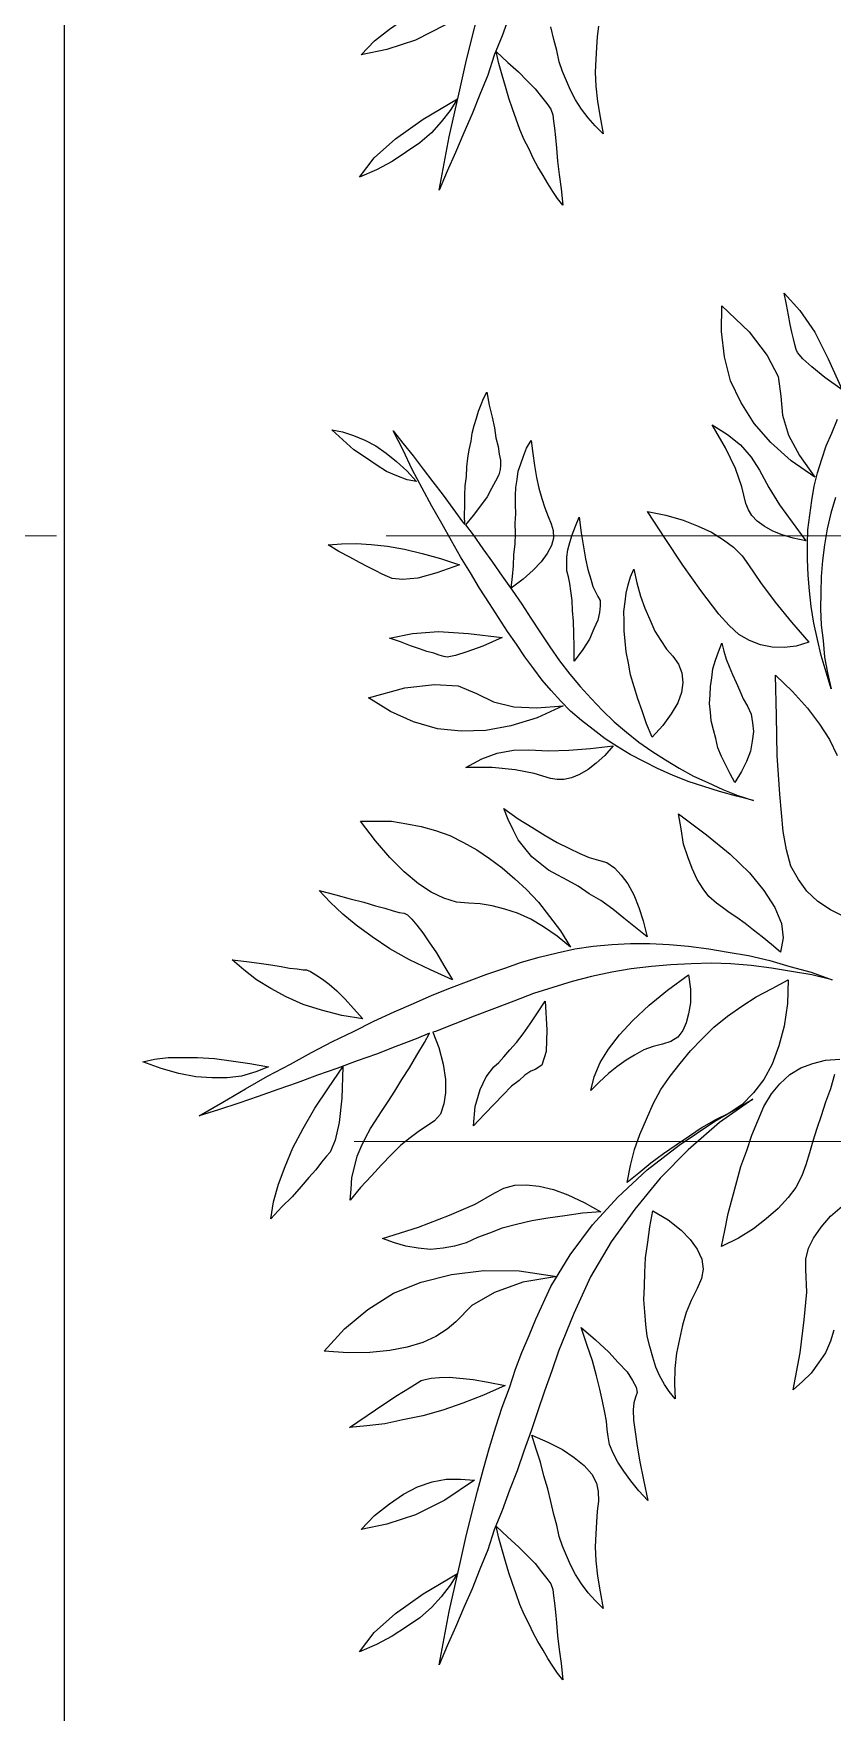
# Model space of a CAD drawing. Header units: millimetres. Extents: x 17 to 218440, y 21 to 53693.
# Drawn here: x 40701.9 to 40853.3, y 16034.9 to 16353.2 of the extents above; entities that cross this region are included whole.
import ezdxf

# ---------------------------------------------------------------- set-up
doc = ezdxf.new("R2010")
doc.units = ezdxf.units.MM
doc.header["$MEASUREMENT"] = 0
doc.linetypes.add('HIDDEN2', pattern=[0.1875, 0.125, -0.0625])
doc.layers.add('AS', color=8, linetype='HIDDEN2', lineweight=5)
doc.layers.add('Plants', color=92, linetype='Continuous')

# ---------------------------------------------------------------- blocks, each defined once
blk = doc.blocks.new('1')
at = {"layer": 'Plants', "linetype": 'Continuous'}
for points in [[(3384.92, 15139.72), (3387.88, 15138.86), (3390.88, 15138.17), (3393.92, 15137.65), (3396.89, 15137.24), (3399.9, 15137.01), (3402.96, 15136.96), (3406.01, 15136.91), (3409.1, 15137.03), (3412.06, 15137.37), (3415.19, 15137.67), (3418.19, 15138.19), (3421.23, 15138.88), (3418.04, 15137.94), (3414.86, 15137.01), (3411.82, 15136.31), (3408.78, 15135.62), (3405.6, 15135.14), (3402.64, 15134.8), (3399.62, 15134.57), (3396.7, 15134.41), (3393.83, 15134.42), (3391.06, 15134.5), (3388.26, 15134.87), (3385.47, 15135.23), (3382.78, 15135.67), (3380.24, 15136.34), (3377.64, 15137.13), (3375.14, 15137.98), (3372.69, 15139.01), (3370.05, 15140.09)], [(3464.4, 15141.33), (3463.12, 15138.77), (3461.52, 15136.37), (3459.6, 15134.29), (3457.36, 15132.69), (3454.8, 15131.25), (3451.76, 15130.45), (3448.24, 15129.81), (3441.2, 15129.17), (3433.84, 15128.69), (3426.32, 15128.53), (3418.64, 15128.37), (3421.68, 15131.57), (3424.88, 15134.45), (3427.92, 15136.69), (3430.8, 15138.61), (3433.84, 15140.05)], [(3542.8, 15139.41), (3544.88, 15138.77), (3547.12, 15137.81), (3549.04, 15136.53), (3550.96, 15135.09), (3552.56, 15133.49), (3554.16, 15131.73), (3547.12, 15133.01), (3540.88, 15133.81), (3535.6, 15134.29), (3531.28, 15134.13), (3529.36, 15134.13), (3527.28, 15134.61), (3525.36, 15135.57), (3523.28, 15137.01), (3521.2, 15138.77), (3519.28, 15141.01)], [(3364.5, 15140.99), (3362.17, 15137.72), (3360.11, 15135.23), (3358.6, 15133.53), (3357.44, 15132.5), (3356.83, 15132.27), (3355.93, 15132.01), (3354.86, 15131.79), (3353.57, 15131.44), (3352.11, 15131.13), (3350.36, 15130.79), (3348.32, 15130.42), (3346.18, 15129.98), (3349.46, 15132.94), (3353.56, 15135.81), (3358.6, 15138.36), (3364.5, 15140.99)], [(3486.48, 15062.77), (3487.6, 15060.21), (3489.04, 15056.37), (3490.48, 15052.69), (3491.76, 15049.01), (3493.2, 15045.17), (3494.48, 15041.49), (3495.92, 15037.65), (3497.2, 15033.97), (3498.48, 15030.29), (3499.76, 15026.61), (3501.04, 15022.77), (3502.16, 15019.09), (3499.6, 15023.57), (3497.04, 15027.89), (3494.64, 15032.05), (3492.4, 15036.37), (3490.16, 15040.37), (3488.08, 15044.37), (3486.16, 15048.37), (3484.24, 15052.21), (3482.48, 15056.05), (3480.88, 15059.73), (3479.28, 15063.25), (3477.84, 15066.93), (3476.56, 15070.29), (3475.28, 15073.65), (3474.16, 15077.01), (3473.04, 15080.21), (3472.08, 15083.57), (3471.28, 15086.93), (3470.48, 15090.29), (3470, 15093.81), (3469.68, 15097.33), (3469.52, 15100.85), (3469.52, 15104.53), (3469.68, 15108.21), (3470, 15111.89), (3470.48, 15115.73), (3471.12, 15119.41), (3471.76, 15123.25), (3472.72, 15127.25), (3473.84, 15131.09), (3474.96, 15135.09), (3476.4, 15139.09), (3475.44, 15135.25), (3474.8, 15131.41), (3474.16, 15127.57), (3473.68, 15123.73), (3473.36, 15119.89), (3473.2, 15116.21), (3473.36, 15112.37), (3473.52, 15108.53), (3473.84, 15104.85), (3474.32, 15101.01), (3474.96, 15097.33), (3475.76, 15093.49), (3476.72, 15089.81), (3477.84, 15086.13), (3478.96, 15082.45), (3480.4, 15078.77), (3481.84, 15075.09), (3483.28, 15071.25), (3484.72, 15067.57), (3486.16, 15063.89), (3486.32, 15063.41), (3489.2, 15064.53), (3492.4, 15065.33), (3495.28, 15065.81), (3497.84, 15065.81), (3499.92, 15065.49), (3501.84, 15064.85), (3503.12, 15063.73), (3504.08, 15062.29), (3505.04, 15060.85), (3506.32, 15059.09), (3507.76, 15057.33), (3509.52, 15055.57), (3511.44, 15053.65), (3513.52, 15051.73), (3515.76, 15049.65), (3518.16, 15047.73), (3516.08, 15047.89), (3513.84, 15048.05), (3511.92, 15048.53), (3509.84, 15049.01), (3508.08, 15049.81), (3506.32, 15050.61), (3504.56, 15051.57), (3503.12, 15052.53), (3501.36, 15053.65), (3499.44, 15054.93), (3497.52, 15056.21), (3495.28, 15057.49), (3493.04, 15058.93), (3490.64, 15060.37), (3488.24, 15061.81), (3486.48, 15062.77)], [(3494.32, 15139.57), (3497.04, 15138.77), (3499.6, 15137.81), (3502.16, 15137.01), (3504.56, 15136.21), (3506.96, 15135.41), (3509.2, 15134.77), (3511.44, 15134.13), (3513.52, 15133.33), (3515.76, 15132.21), (3517.68, 15130.77), (3519.76, 15128.85), (3521.68, 15126.61), (3523.6, 15124.21), (3525.36, 15121.33), (3526.96, 15118.13), (3523.92, 15118.77), (3520.72, 15119.41), (3517.68, 15120.21), (3514.64, 15121.01), (3511.76, 15121.81), (3508.72, 15122.93), (3505.84, 15123.89), (3503.12, 15125.01), (3500.4, 15126.13), (3498, 15127.57), (3496.08, 15129.17), (3494.32, 15131.09), (3493.04, 15133.17), (3492.24, 15135.41), (3491.6, 15137.81), (3491.44, 15140.53)], [(3381.04, 15135.79), (3377.97, 15131.3), (3374.48, 15127.46), (3370.87, 15124.29), (3366.86, 15121.78), (3362.79, 15119.84), (3358.24, 15118.66), (3353.47, 15118.09), (3348.57, 15118.19), (3353.48, 15123.38), (3357.98, 15126.8), (3361.98, 15128.85), (3365.73, 15129.38), (3369.32, 15129.67), (3373.12, 15130.83), (3376.95, 15132.92), (3381.04, 15135.79)], [(3412.37, 15134.7), (3413.12, 15132.3), (3413.34, 15130.02), (3413.27, 15127.71), (3412.85, 15125.49), (3412.01, 15123.45), (3410.88, 15121.39), (3409.16, 15119.56), (3407.05, 15117.63), (3402.54, 15114.21), (3397.75, 15110.76), (3392.72, 15107.46), (3387.58, 15104.1), (3388.28, 15107.56), (3389.23, 15110.87), (3390.35, 15113.67), (3391.48, 15116.2), (3392.94, 15118.47), (3394.31, 15120.38), (3395.99, 15122.03), (3397.66, 15123.23), (3401.06, 15125.51), (3404.76, 15128.28), (3408.55, 15131.4), (3412.37, 15134.7)], [(3393.11, 15134.12), (3392.65, 15131.72), (3391.98, 15129.64), (3391.29, 15127.85), (3390.35, 15126.21), (3389.39, 15124.85), (3388.33, 15123.89), (3387.25, 15123.21), (3386.03, 15122.75), (3382.88, 15121.99), (3379.43, 15120.74), (3375.47, 15118.87), (3371.17, 15116.33), (3372.96, 15119.26), (3374.92, 15121.69), (3377.25, 15123.75), (3379.75, 15125.31), (3383.03, 15127.06), (3386.28, 15129.1), (3389.62, 15131.49), (3393.11, 15134.12)], [(3471.12, 15129.33), (3471.12, 15129.33), (3469.68, 15127.57), (3468.24, 15125.81), (3466.96, 15124.21), (3465.68, 15122.61), (3464.56, 15121.01), (3463.6, 15119.57), (3462.64, 15118.29), (3461.84, 15117.17), (3460.56, 15115.73), (3459.12, 15114.61), (3457.36, 15113.49), (3455.28, 15112.53), (3453.04, 15111.73), (3450.64, 15110.93), (3447.76, 15110.45), (3444.88, 15109.97), (3448.88, 15115.25), (3452.56, 15119.73), (3456.08, 15123.41), (3459.44, 15126.13), (3462.64, 15128.21), (3465.68, 15129.49), (3468.4, 15129.81), (3471.12, 15129.33)], [(3476.4, 15130.77), (3480.88, 15130.61), (3485.2, 15129.97), (3488.88, 15129.01), (3492.4, 15127.73), (3495.28, 15126.13), (3497.84, 15124.21), (3500.08, 15121.97), (3501.68, 15119.57), (3502.96, 15117.01), (3504.4, 15114.45), (3506, 15112.05), (3507.76, 15109.49), (3509.36, 15107.09), (3511.12, 15104.69), (3513.04, 15102.45), (3514.8, 15100.21), (3511.6, 15100.85), (3508.56, 15101.65), (3505.68, 15102.61), (3502.8, 15103.89), (3499.92, 15105.17), (3497.2, 15106.61), (3494.64, 15108.37), (3492.24, 15110.29), (3489.84, 15112.21), (3487.6, 15114.45), (3485.36, 15116.69), (3483.28, 15119.25), (3481.36, 15121.97), (3479.6, 15124.69), (3478, 15127.73), (3476.4, 15130.77)], [(3326.61, 15064.57), (3321.57, 15065.51), (3316.53, 15066.45), (3311.78, 15067.53), (3307.02, 15068.62), (3302.49, 15069.64), (3297.87, 15070.8), (3293.69, 15071.84)], [(3293.53, 15077.92), (3297.36, 15076.52), (3301.05, 15075.04), (3304.81, 15073.79), (3308.5, 15072.31), (3312.19, 15070.84), (3315.74, 15069.29), (3319.51, 15067.67), (3323.06, 15066.12), (3326.61, 15064.57)], [(3390.13, 15069.56), (3392.02, 15071.01), (3394.67, 15072.85), (3397.19, 15074.7), (3399.84, 15076.55), (3402.49, 15078.4), (3405.14, 15080.25), (3407.79, 15081.97), (3410.57, 15083.82), (3413.22, 15085.54), (3415.87, 15087.39), (3418.39, 15089.36), (3420.78, 15091.34), (3423.04, 15093.43), (3425.3, 15095.53), (3427.43, 15097.75), (3429.43, 15100.1), (3431.3, 15102.44), (3433.04, 15104.91), (3434.65, 15107.51), (3436.26, 15110.1), (3437.74, 15112.82), (3438.96, 15115.54), (3440.31, 15118.38), (3441.4, 15121.22), (3442.36, 15124.19), (3441.53, 15120.97), (3440.7, 15117.75), (3439.74, 15114.79), (3438.78, 15111.82), (3437.56, 15108.85), (3436.34, 15106.13), (3434.99, 15103.42), (3433.64, 15100.83), (3432.15, 15098.36), (3430.67, 15096.03), (3428.92, 15093.81), (3427.18, 15091.6), (3425.43, 15089.51), (3423.55, 15087.68), (3421.54, 15085.85), (3419.53, 15084.14), (3417.38, 15082.56), (3415.12, 15080.84), (3412.72, 15079.26), (3410.32, 15077.54), (3407.67, 15075.82), (3405.02, 15074.1), (3402.11, 15072.25), (3399.2, 15070.52), (3396.17, 15068.66), (3393.14, 15066.93), (3389.85, 15065.07), (3386.56, 15063.21), (3383.14, 15061.34), (3379.6, 15059.47), (3375.92, 15057.73), (3372.25, 15055.86), (3374.64, 15057.7), (3377.03, 15059.68), (3379.55, 15061.52), (3381.94, 15063.37), (3384.46, 15065.34), (3386.98, 15067.19), (3389.51, 15069.03), (3390.01, 15069.43), (3388.35, 15069.39), (3386.42, 15069.48), (3384.5, 15069.44), (3382.71, 15069.53), (3380.91, 15069.74), (3379.12, 15069.83), (3377.45, 15070.05), (3375.91, 15070.28), (3374.24, 15070.63), (3372.7, 15070.85), (3371.28, 15071.2), (3369.86, 15071.69), (3368.57, 15072.04), (3367.28, 15072.53), (3366.12, 15073.01), (3364.95, 15073.63), (3367.38, 15074.07), (3369.67, 15074.63), (3371.71, 15075.05), (3373.62, 15075.35), (3375.28, 15075.77), (3376.68, 15075.93), (3377.83, 15076.21), (3378.85, 15076.23), (3379.62, 15076.12), (3380.65, 15075.88), (3381.82, 15075.27), (3383.24, 15074.53), (3384.8, 15073.67), (3386.49, 15072.42), (3388.31, 15071.05), (3390.13, 15069.56)], [(3438.98, 15120.66), (3438.98, 15120.66), (3437.33, 15119.73), (3435.68, 15118.92), (3434.04, 15118.12), (3432.39, 15117.44), (3430.6, 15117.02), (3428.95, 15116.6), (3427.29, 15116.18), (3425.63, 15116.02), (3423.97, 15115.86), (3422.31, 15115.95), (3420.77, 15116.04), (3419.1, 15116.27), (3417.43, 15116.49), (3415.75, 15116.96), (3414.2, 15117.57), (3412.53, 15118.17), (3414.05, 15118.59), (3415.58, 15119.01), (3416.98, 15119.55), (3418.5, 15120.22), (3420.02, 15120.89), (3421.55, 15121.57), (3423.07, 15122.24), (3424.46, 15123.04), (3425.98, 15123.71), (3427.64, 15124), (3429.3, 15124.16), (3431.1, 15123.95), (3433.02, 15123.6), (3434.96, 15122.88), (3436.9, 15121.89), (3438.98, 15120.66)], [(3606.25, 15064.57), (3601.22, 15065.51), (3596.18, 15066.45), (3591.43, 15067.53), (3586.67, 15068.62), (3582.14, 15069.64), (3577.52, 15070.8), (3573.34, 15071.84), (3569.09, 15073.01), (3565.05, 15074.11), (3561.15, 15075.3), (3557.39, 15076.55), (3553.78, 15077.89), (3550.24, 15079.08), (3547.06, 15080.28), (3543.8, 15081.62), (3540.76, 15082.9), (3534.52, 15085.74), (3528.55, 15089.44), (3522.86, 15093.65), (3517.57, 15098.44), (3512.41, 15104.03), (3507.73, 15110.06), (3503.18, 15116.88), (3498.98, 15124.06), (3503.44, 15117.74), (3508.62, 15111.8), (3513.99, 15106.51), (3519.85, 15101.66), (3526.05, 15097.17), (3532.67, 15093.27), (3539.63, 15090.1), (3546.8, 15087.22), (3550.55, 15085.96), (3554.38, 15084.56), (3558.14, 15083.3), (3561.9, 15082.05), (3565.73, 15080.65), (3569.49, 15079.39), (3573.18, 15077.92), (3577.01, 15076.52), (3580.7, 15075.04), (3584.46, 15073.79), (3588.15, 15072.31), (3591.84, 15070.84), (3595.39, 15069.29), (3599.15, 15067.67), (3602.7, 15066.12), (3606.25, 15064.57)], [(3520.18, 15105.1), (3521.89, 15108.01), (3523.83, 15110.5), (3525.64, 15112.19), (3527.47, 15113.53), (3529.38, 15114.37), (3531.23, 15114.64), (3533.03, 15114.33), (3534.91, 15113.52), (3537.16, 15112.36), (3539.48, 15111.43), (3541.86, 15110.7), (3544.52, 15110.13), (3547.19, 15109.56), (3550.06, 15109.28), (3553, 15109.22), (3555.86, 15109.3), (3554.46, 15108.18), (3553.12, 15107.29), (3551.43, 15106.38), (3549.8, 15105.69), (3547.95, 15105.07), (3545.89, 15104.51), (3543.97, 15104.03), (3541.76, 15103.76), (3539.34, 15103.55), (3537.05, 15103.41), (3534.47, 15103.49), (3531.89, 15103.56), (3529.1, 15103.7), (3526.15, 15104.12), (3523.2, 15104.54), (3520.18, 15105.1)], [(3430.35, 15104.98), (3430.35, 15104.98), (3427.81, 15103.9), (3425.4, 15103.08), (3423.11, 15102.27), (3420.82, 15101.58), (3418.53, 15100.89), (3416.36, 15100.46), (3414.19, 15100.03), (3412.15, 15099.86), (3410.23, 15099.69), (3408.31, 15099.65), (3406.52, 15099.61), (3404.72, 15099.83), (3403.06, 15100.05), (3401.51, 15100.4), (3399.97, 15100.88), (3398.54, 15101.49), (3401.09, 15102.05), (3403.64, 15102.75), (3405.93, 15103.57), (3408.08, 15104.51), (3410.24, 15105.45), (3412.01, 15106.64), (3413.65, 15107.7), (3415.03, 15108.88), (3416.54, 15109.94), (3418.19, 15110.61), (3419.98, 15110.78), (3421.91, 15110.56), (3423.84, 15109.84), (3425.92, 15108.6), (3428.13, 15106.98), (3430.35, 15104.98)], [(3475.44, 15111.89), (3478.16, 15112.21), (3480.72, 15112.21), (3482.8, 15111.89), (3484.56, 15111.41), (3486, 15110.77), (3487.28, 15109.81), (3488.08, 15108.53), (3488.56, 15106.93), (3489.04, 15105.17), (3489.68, 15103.41), (3490.64, 15101.65), (3491.6, 15100.05), (3492.88, 15098.29), (3494.16, 15096.69), (3495.76, 15094.93), (3497.36, 15093.33), (3494.8, 15093.97), (3492.08, 15095.09), (3489.52, 15096.69), (3486.8, 15098.77), (3484.08, 15101.33), (3481.2, 15104.37), (3478.32, 15107.89), (3475.44, 15111.89)], [(3468.24, 15104.05), (3468.24, 15104.05), (3466.48, 15101.81), (3464.72, 15099.57), (3462.96, 15097.49), (3461.36, 15095.25), (3460.08, 15093.01), (3458.64, 15090.93), (3457.52, 15089.01), (3456.56, 15087.09), (3455.6, 15085.33), (3454.32, 15083.73), (3453.04, 15082.13), (3451.44, 15080.85), (3449.84, 15079.57), (3447.92, 15078.61), (3446, 15077.65), (3443.92, 15076.85), (3445.84, 15079.57), (3447.44, 15082.13), (3449.04, 15084.69), (3450.32, 15086.93), (3451.44, 15089.17), (3452.4, 15091.25), (3453.2, 15093.01), (3453.68, 15094.77), (3454.16, 15096.37), (3455.12, 15097.81), (3456.56, 15099.09), (3458.16, 15100.37), (3460.24, 15101.49), (3462.64, 15102.45), (3465.2, 15103.25), (3468.24, 15104.05)], [(3542.31, 15091.53), (3544.67, 15094.24), (3546.97, 15096.74), (3548.92, 15098.51), (3550.74, 15100.21), (3552.35, 15101.25), (3553.62, 15101.93), (3554.62, 15102.1), (3555.49, 15101.84), (3556.57, 15101.51), (3557.94, 15101.34), (3559.86, 15101.46), (3562.08, 15101.73), (3564.79, 15102.1), (3567.78, 15102.61), (3571.19, 15103.34), (3575.11, 15104.17), (3573.29, 15102.47), (3571.4, 15100.92), (3569.58, 15099.58), (3567.82, 15098.46), (3566.13, 15097.55), (3564.5, 15096.86), (3563, 15096.61), (3561.65, 15096.43), (3560.08, 15096.31), (3558.44, 15095.98), (3556.3, 15095.56), (3554.03, 15095.07), (3551.47, 15094.43), (3548.62, 15093.64), (3545.72, 15092.63), (3542.31, 15091.53)], [(3432.04, 15097.59), (3433.87, 15095.97), (3435.31, 15094.33), (3436.5, 15092.82), (3437.43, 15091.18), (3438.1, 15089.66), (3438.39, 15088.25), (3438.41, 15086.97), (3438.19, 15085.69), (3437.23, 15082.6), (3436.54, 15079), (3436.12, 15074.63), (3436.1, 15069.64), (3434.49, 15072.68), (3433.41, 15075.6), (3432.83, 15078.66), (3432.77, 15081.6), (3432.94, 15085.32), (3432.86, 15089.16), (3432.52, 15093.25), (3432.04, 15097.59)], [(3295.57, 15094.79), (3297.51, 15094.56), (3299.59, 15094.4), (3301.81, 15094.32), (3304.25, 15094.17), (3306.9, 15094.31), (3309.82, 15094.61), (3312.81, 15095.12), (3315.95, 15095.71), (3314.42, 15094.16), (3312.95, 15092.83), (3311.27, 15091.57), (3309.51, 15090.45), (3307.67, 15089.47), (3305.9, 15088.7), (3304.13, 15087.94), (3302.29, 15087.32), (3300.15, 15086.9), (3298.09, 15086.34), (3295.68, 15085.78)], [(3415.94, 15090.21), (3415.94, 15090.21), (3413.25, 15090.15), (3410.69, 15090.1), (3408.39, 15090.05), (3406.35, 15089.88), (3404.43, 15089.83), (3402.64, 15089.54), (3401.23, 15089.38), (3399.96, 15089.1), (3398.81, 15088.82), (3397.53, 15088.79), (3396.25, 15088.76), (3394.84, 15088.99), (3393.43, 15089.34), (3392.01, 15089.83), (3390.33, 15090.43), (3388.65, 15091.16), (3391.59, 15091.48), (3394.27, 15091.92), (3396.56, 15092.36), (3398.6, 15092.78), (3400.38, 15093.33), (3401.78, 15093.75), (3402.92, 15094.28), (3403.68, 15094.68), (3404.44, 15095.08), (3405.47, 15095.11), (3406.75, 15095.01), (3408.16, 15094.65), (3409.84, 15093.92), (3411.78, 15093.06), (3413.73, 15091.83), (3415.94, 15090.21)], [(3520.38, 15095.23), (3520.38, 15095.23), (3520.62, 15091.73), (3521.14, 15088.38), (3521.58, 15085.17), (3522.1, 15082.18), (3522.75, 15079.26), (3523.47, 15076.56), (3524.39, 15074.15), (3525.24, 15071.88), (3526.23, 15069.69), (3526.86, 15067.49), (3527.28, 15065.35), (3527.49, 15062.92), (3527.26, 15060.63), (3526.9, 15058.26), (3526.24, 15056.09), (3525.45, 15053.85), (3523.26, 15060.66), (3521.02, 15066.54), (3518.95, 15071.42), (3516.78, 15075.16), (3515.87, 15076.85), (3515.31, 15078.91), (3515.25, 15081.06), (3515.54, 15083.57), (3516.11, 15086.24), (3517.18, 15088.98), (3518.6, 15092.1), (3520.38, 15095.23)], [(3562.75, 15082.14), (3564.03, 15085.18), (3565.46, 15087.94), (3566.97, 15090.2), (3568.49, 15092.1), (3570.1, 15093.51), (3571.8, 15094.41), (3573.43, 15094.74), (3575.22, 15094.79), (3577.16, 15094.56), (3579.24, 15094.4), (3581.46, 15094.32), (3583.9, 15094.17), (3586.54, 15094.31), (3589.47, 15094.61), (3592.46, 15095.12), (3595.6, 15095.71), (3594.06, 15094.16), (3592.6, 15092.83), (3590.91, 15091.57), (3589.16, 15090.45), (3587.32, 15089.47), (3585.55, 15088.7), (3583.78, 15087.94), (3581.94, 15087.32), (3579.8, 15086.9), (3577.74, 15086.34), (3575.32, 15085.78), (3572.91, 15085.21), (3570.42, 15084.43), (3567.86, 15083.78), (3565.38, 15083), (3562.75, 15082.14)], [(3300.33, 15075.38), (3302.41, 15077.59), (3304.22, 15079.64), (3305.89, 15081.26), (3307.42, 15082.8), (3308.97, 15083.99), (3310.23, 15085.03), (3311.28, 15085.77), (3312.34, 15086.16), (3313.56, 15086.26), (3314.91, 15086.44), (3316.63, 15086.63), (3318.7, 15086.83), (3321.12, 15087.04), (3323.69, 15087.33), (3326.4, 15087.69), (3329.47, 15088.06), (3328.21, 15087.02), (3326.88, 15086.13), (3325.4, 15085.16), (3323.85, 15084.33), (3322.23, 15083.28), (3320.68, 15082.45), (3318.77, 15081.61), (3317.07, 15080.71), (3315.16, 15079.87), (3313.18, 15079.17), (3311.19, 15078.47), (3309.21, 15077.77), (3307.01, 15077.14), (3304.81, 15076.51), (3302.6, 15075.87), (3300.33, 15075.38)], [(3424.44, 15088.08), (3426.72, 15083.14), (3428.23, 15078.18), (3429.1, 15073.46), (3429.2, 15068.73), (3428.79, 15064.24), (3427.47, 15059.73), (3425.52, 15055.33), (3422.92, 15051.18), (3420.98, 15058.05), (3420.35, 15063.67), (3420.64, 15068.16), (3422.1, 15071.65), (3423.69, 15074.88), (3424.63, 15078.74), (3424.8, 15083.1), (3424.44, 15088.08)], [(3470.16, 15089.49), (3470.16, 15089.49), (3468.08, 15086.93), (3466.32, 15084.37), (3464.88, 15081.97), (3463.76, 15079.41), (3462.96, 15077.01), (3462.32, 15074.61), (3462, 15072.37), (3461.84, 15070.13), (3461.68, 15067.89), (3460.88, 15065.49), (3459.76, 15063.09), (3458.16, 15060.69), (3455.92, 15057.97), (3453.2, 15055.25), (3450, 15052.53), (3446.32, 15049.65), (3446.32, 15052.69), (3446.32, 15055.57), (3446.8, 15058.45), (3447.28, 15061.17), (3448.08, 15063.89), (3449.04, 15066.61), (3450.32, 15069.17), (3451.76, 15071.73), (3453.36, 15074.13), (3455.12, 15076.53), (3457.2, 15078.93), (3459.28, 15081.17), (3461.68, 15083.41), (3464.4, 15085.49), (3467.12, 15087.57), (3470.16, 15089.49)], [(3532.63, 15086.9), (3533.74, 15080.42), (3535.67, 15075.1), (3538.15, 15070.8), (3541.24, 15067.74), (3542.65, 15066.13), (3544, 15063.95), (3545.14, 15061.47), (3546.01, 15058.49), (3546.67, 15055.22), (3547.06, 15051.43), (3547.1, 15047.28), (3546.79, 15042.76), (3542.54, 15046.66), (3538.91, 15051.07), (3535.77, 15055.92), (3533.69, 15061.16), (3532.25, 15066.92), (3531.51, 15073.06), (3531.54, 15079.78), (3532.63, 15086.9)], [(3579.97, 15075.38), (3582.06, 15077.59), (3583.87, 15079.64), (3585.54, 15081.26), (3587.07, 15082.8), (3588.62, 15083.99), (3589.88, 15085.03), (3590.93, 15085.77), (3591.99, 15086.16), (3593.21, 15086.26), (3594.56, 15086.44), (3596.27, 15086.63), (3598.34, 15086.83), (3600.77, 15087.04), (3603.34, 15087.33), (3606.05, 15087.69), (3609.12, 15088.06), (3607.86, 15087.02), (3606.52, 15086.13), (3605.05, 15085.16), (3603.5, 15084.33), (3601.88, 15083.28), (3600.33, 15082.45), (3598.42, 15081.61), (3596.72, 15080.71), (3594.81, 15079.87), (3592.83, 15079.17), (3590.84, 15078.47), (3588.86, 15077.77), (3586.66, 15077.14), (3584.45, 15076.51), (3582.25, 15075.87), (3579.97, 15075.38)], [(3402.11, 15078.26), (3399.93, 15078.47), (3397.88, 15078.68), (3395.7, 15078.77), (3393.77, 15078.98), (3391.72, 15079.07), (3389.8, 15079.02), (3388.01, 15079.11), (3386.22, 15079.08), (3384.56, 15079.04), (3383.02, 15079.14), (3381.48, 15079.36), (3379.93, 15079.58), (3378.52, 15080.06), (3377.1, 15080.55), (3375.55, 15081.15), (3374.12, 15082.02), (3376.55, 15082.33), (3378.85, 15082.63), (3381.14, 15083.06), (3383.18, 15083.49), (3385.09, 15084.04), (3386.87, 15084.59), (3388.52, 15085.27), (3389.92, 15085.81), (3391.19, 15086.22), (3392.6, 15086.25), (3394.01, 15085.9), (3395.57, 15085.04), (3397.13, 15083.92), (3398.69, 15082.41), (3400.4, 15080.53), (3402.11, 15078.26)], [(3480.4, 15084.69), (3485.84, 15085.01), (3490, 15084.85), (3492.56, 15084.05), (3493.36, 15082.77), (3493.68, 15081.97), (3494.48, 15080.85), (3495.44, 15079.73), (3496.56, 15078.29), (3498.16, 15076.69), (3499.92, 15075.09), (3501.84, 15073.17), (3504.08, 15071.09), (3500.4, 15071.41), (3497.2, 15072.37), (3494.8, 15073.49), (3492.88, 15074.93), (3492.08, 15075.89), (3490.96, 15076.85), (3489.68, 15077.97), (3488.24, 15079.25), (3486.64, 15080.53), (3484.72, 15081.81), (3482.64, 15083.25), (3480.4, 15084.69)], [(3411.49, 15076.54), (3413.11, 15072.86), (3414.2, 15069.81), (3414.89, 15067.65), (3415.17, 15066.12), (3415.06, 15065.48), (3414.82, 15064.58), (3414.46, 15063.55), (3414.1, 15062.26), (3413.62, 15060.84), (3413.02, 15059.16), (3412.29, 15057.23), (3411.57, 15055.16), (3410.71, 15059.5), (3410.34, 15064.48), (3410.74, 15070.12), (3411.49, 15076.54)], [(3553.3, 15077.09), (3553.3, 15077.09), (3555.13, 15072.98), (3556.67, 15069.09), (3557.99, 15065.26), (3559.09, 15061.5), (3559.84, 15057.72), (3560.58, 15054.31), (3560.96, 15050.88), (3561.26, 15047.6), (3557.91, 15052.52), (3555.3, 15056.38), (3553.57, 15059.27), (3552.37, 15061.17), (3552.14, 15061.95), (3551.89, 15063.09), (3551.78, 15064.66), (3551.73, 15066.45), (3551.89, 15068.53), (3552.18, 15071.04), (3552.67, 15073.85), (3553.3, 15077.09)], [(3291.63, 15071.28), (3291.63, 15071.28), (3295.37, 15065.65), (3298.17, 15060.08), (3299.96, 15054.68), (3300.95, 15049.77), (3298.31, 15052.35), (3296.08, 15055.15), (3294.29, 15057.82), (3292.86, 15060.5), (3291.92, 15063.27), (3291.42, 15065.9), (3291.42, 15068.62), (3291.63, 15071.28)], [(3571.28, 15071.28), (3571.28, 15071.28), (3575.02, 15065.65), (3577.82, 15060.08), (3579.61, 15054.68), (3580.6, 15049.77), (3577.96, 15052.35), (3575.73, 15055.15), (3573.94, 15057.82), (3572.51, 15060.5), (3571.57, 15063.27), (3571.07, 15065.9), (3571.07, 15068.62), (3571.28, 15071.28)], [(3309.33, 15068.04), (3311.52, 15066.67), (3313.71, 15064.94), (3315.76, 15063.13), (3317.69, 15060.89), (3319.4, 15058.36), (3321.19, 15055.69), (3322.78, 15052.73), (3324.15, 15049.47), (3320.5, 15052.24), (3316.88, 15056.29), (3313.16, 15061.56), (3309.33, 15068.04), (3309.33, 15068.04)], [(3397.71, 15068.44), (3399.21, 15064.12), (3400.19, 15060.55), (3400.5, 15057.62), (3400.29, 15055.69), (3399.92, 15054.79), (3399.43, 15053.75), (3398.82, 15052.59), (3398.08, 15051.03), (3397.22, 15049.48), (3396.23, 15047.67), (3395.13, 15045.59), (3393.89, 15043.52), (3393.71, 15046.08), (3393.65, 15048.89), (3393.84, 15051.71), (3394.16, 15054.79), (3394.73, 15058), (3395.56, 15061.35), (3396.51, 15064.83), (3397.71, 15068.44)], [(3588.98, 15068.04), (3591.16, 15066.67), (3593.36, 15064.94), (3595.41, 15063.13), (3597.34, 15060.89), (3599.05, 15058.36), (3600.84, 15055.69), (3602.43, 15052.73), (3603.8, 15049.47), (3600.15, 15052.24), (3596.53, 15056.29), (3592.81, 15061.56), (3588.98, 15068.04), (3588.98, 15068.04)], [(3476.4, 15067.09), (3476.4, 15067.09), (3474.48, 15062.93), (3472.56, 15058.93), (3470.48, 15055.25), (3468.24, 15051.89), (3466, 15048.85), (3463.92, 15046.29), (3461.68, 15043.89), (3459.44, 15041.81), (3460.24, 15045.01), (3461.04, 15047.73), (3461.68, 15050.29), (3462.32, 15052.53), (3462.8, 15054.29), (3463.28, 15055.89), (3463.6, 15057.01), (3463.76, 15057.97), (3464.08, 15058.61), (3464.88, 15059.41), (3466, 15060.37), (3467.44, 15061.49), (3469.2, 15062.61), (3471.28, 15064.05), (3473.68, 15065.49), (3476.4, 15067.09)], [(3372.11, 15044.21), (3372.45, 15046.26), (3373.18, 15048.33), (3374.02, 15050.52), (3375.13, 15052.59), (3376.5, 15054.54), (3378.12, 15056.5), (3379.87, 15058.46), (3381.88, 15060.29), (3381.54, 15058.49), (3380.81, 15056.56), (3379.96, 15054.62), (3378.72, 15052.67), (3377.35, 15050.59), (3375.86, 15048.38), (3373.99, 15046.3), (3372.11, 15044.21)], [(3483.76, 15050.13), (3483.76, 15050.13), (3483.12, 15046.13), (3482.16, 15042.29), (3481.04, 15038.77), (3479.6, 15035.57), (3478, 15032.69), (3476.4, 15029.97), (3474.48, 15027.57), (3472.56, 15025.33), (3472.88, 15028.05), (3473.2, 15030.45), (3473.52, 15032.69), (3473.84, 15034.61), (3474.16, 15036.21), (3474.32, 15037.65), (3474.48, 15038.77), (3474.48, 15039.41), (3474.8, 15040.21), (3475.44, 15041.17), (3476.24, 15042.45), (3477.2, 15043.73), (3478.48, 15045.17), (3480.08, 15046.77), (3481.84, 15048.37), (3483.76, 15050.13)], [(3492.88, 15046.29), (3498.8, 15046.13), (3503.44, 15045.65), (3506.8, 15044.85), (3509.04, 15043.89), (3509.84, 15043.25), (3510.96, 15042.29), (3512.4, 15041.17), (3513.84, 15039.89), (3515.6, 15038.45), (3517.52, 15036.69), (3519.44, 15034.77), (3521.68, 15032.69), (3518.48, 15033.17), (3515.12, 15034.13), (3511.76, 15035.41), (3508.24, 15036.85), (3504.56, 15038.77), (3500.72, 15041.01), (3496.88, 15043.57), (3492.88, 15046.29)], [(3492.88, 15032.21), (3493.84, 15029.81), (3494.64, 15027.09), (3494.96, 15024.37), (3494.96, 15021.49), (3494.8, 15018.45), (3494.16, 15015.25), (3493.2, 15011.89), (3491.92, 15008.37), (3491.44, 15010.61), (3491.12, 15013.17), (3491.12, 15015.89), (3491.12, 15018.77), (3491.28, 15021.97), (3491.76, 15025.17), (3492.24, 15028.69), (3492.88, 15032.21)]]:
    blk.add_lwpolyline(points, dxfattribs=at)
blk = doc.blocks.new('GRID')
at = {"layer": 'AS', "ltscale": 1000}
for p, q in [((1814174.01, 53218.81), (1830263.03, 53218.81)), ((1813230.44, 53103.95), (1830263.03, 53103.95))]:
    blk.add_line(p, q, dxfattribs=at)

msp = doc.modelspace()

# ---------------------------------------------------------------- linework, layer by layer
msp.add_lwpolyline([(41007.71, 18338.99), (41007.71, 7776.37), (40707.71, 7776.37), (40707.71, 18338.99)], close=True)

# ---------------------------------------------------------------- block references
msp.add_blockref('GRID', (-1789155.31, -36960.8))
at = {"rotation": 270}
msp.add_blockref('1', (25714.19, 19650.18), dxfattribs=at)

doc.saveas('drawing.dxf')
